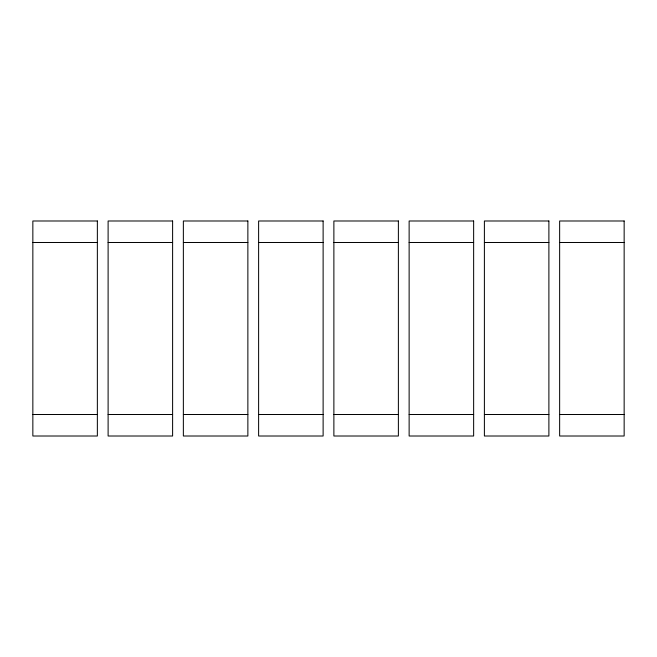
<?xml version="1.0" encoding="UTF-8"?>
<svg xmlns="http://www.w3.org/2000/svg" width="657" height="657" viewBox="0 0 657 657"><rect width="100%" height="100%" fill="white"/><g stroke="black" fill="none" stroke-linecap="round" stroke-linejoin="round"><path stroke-width="0.99" d="M32.85 242.49L97.359 242.49M108.109 242.49L172.61 242.49M183.36 242.49L247.87 242.49M258.62 242.49L323.121 242.49M333.879 242.49L398.38 242.49M409.13 242.49L473.64 242.49M484.39 242.49L548.891 242.49M559.641 242.49L624.15 242.49M32.85 414.51L97.359 414.51M108.109 414.51L172.61 414.51M183.36 414.51L247.87 414.51M258.62 414.51L323.121 414.51M333.879 414.51L398.38 414.51M409.13 414.51L473.64 414.51M484.39 414.51L548.891 414.51M559.641 414.51L624.15 414.51M97.359 220.99L32.85 220.99L32.85 436.01L97.359 436.01L97.359 220.99M172.61 220.99L108.109 220.99L108.109 436.01L172.61 436.01L172.61 220.99M247.87 220.99L183.36 220.99L183.36 436.01L247.87 436.01L247.87 220.99M323.121 220.99L258.62 220.99L258.62 436.01L323.121 436.01L323.121 220.99M398.38 220.99L333.879 220.99L333.879 436.01L398.38 436.01L398.38 220.99M473.64 220.99L409.13 220.99L409.13 436.01L473.64 436.01L473.64 220.99M548.891 220.99L484.39 220.99L484.39 436.01L548.891 436.01L548.891 220.99M624.15 220.99L559.641 220.99L559.641 436.01L624.15 436.01L624.15 220.99"/></g></svg>
